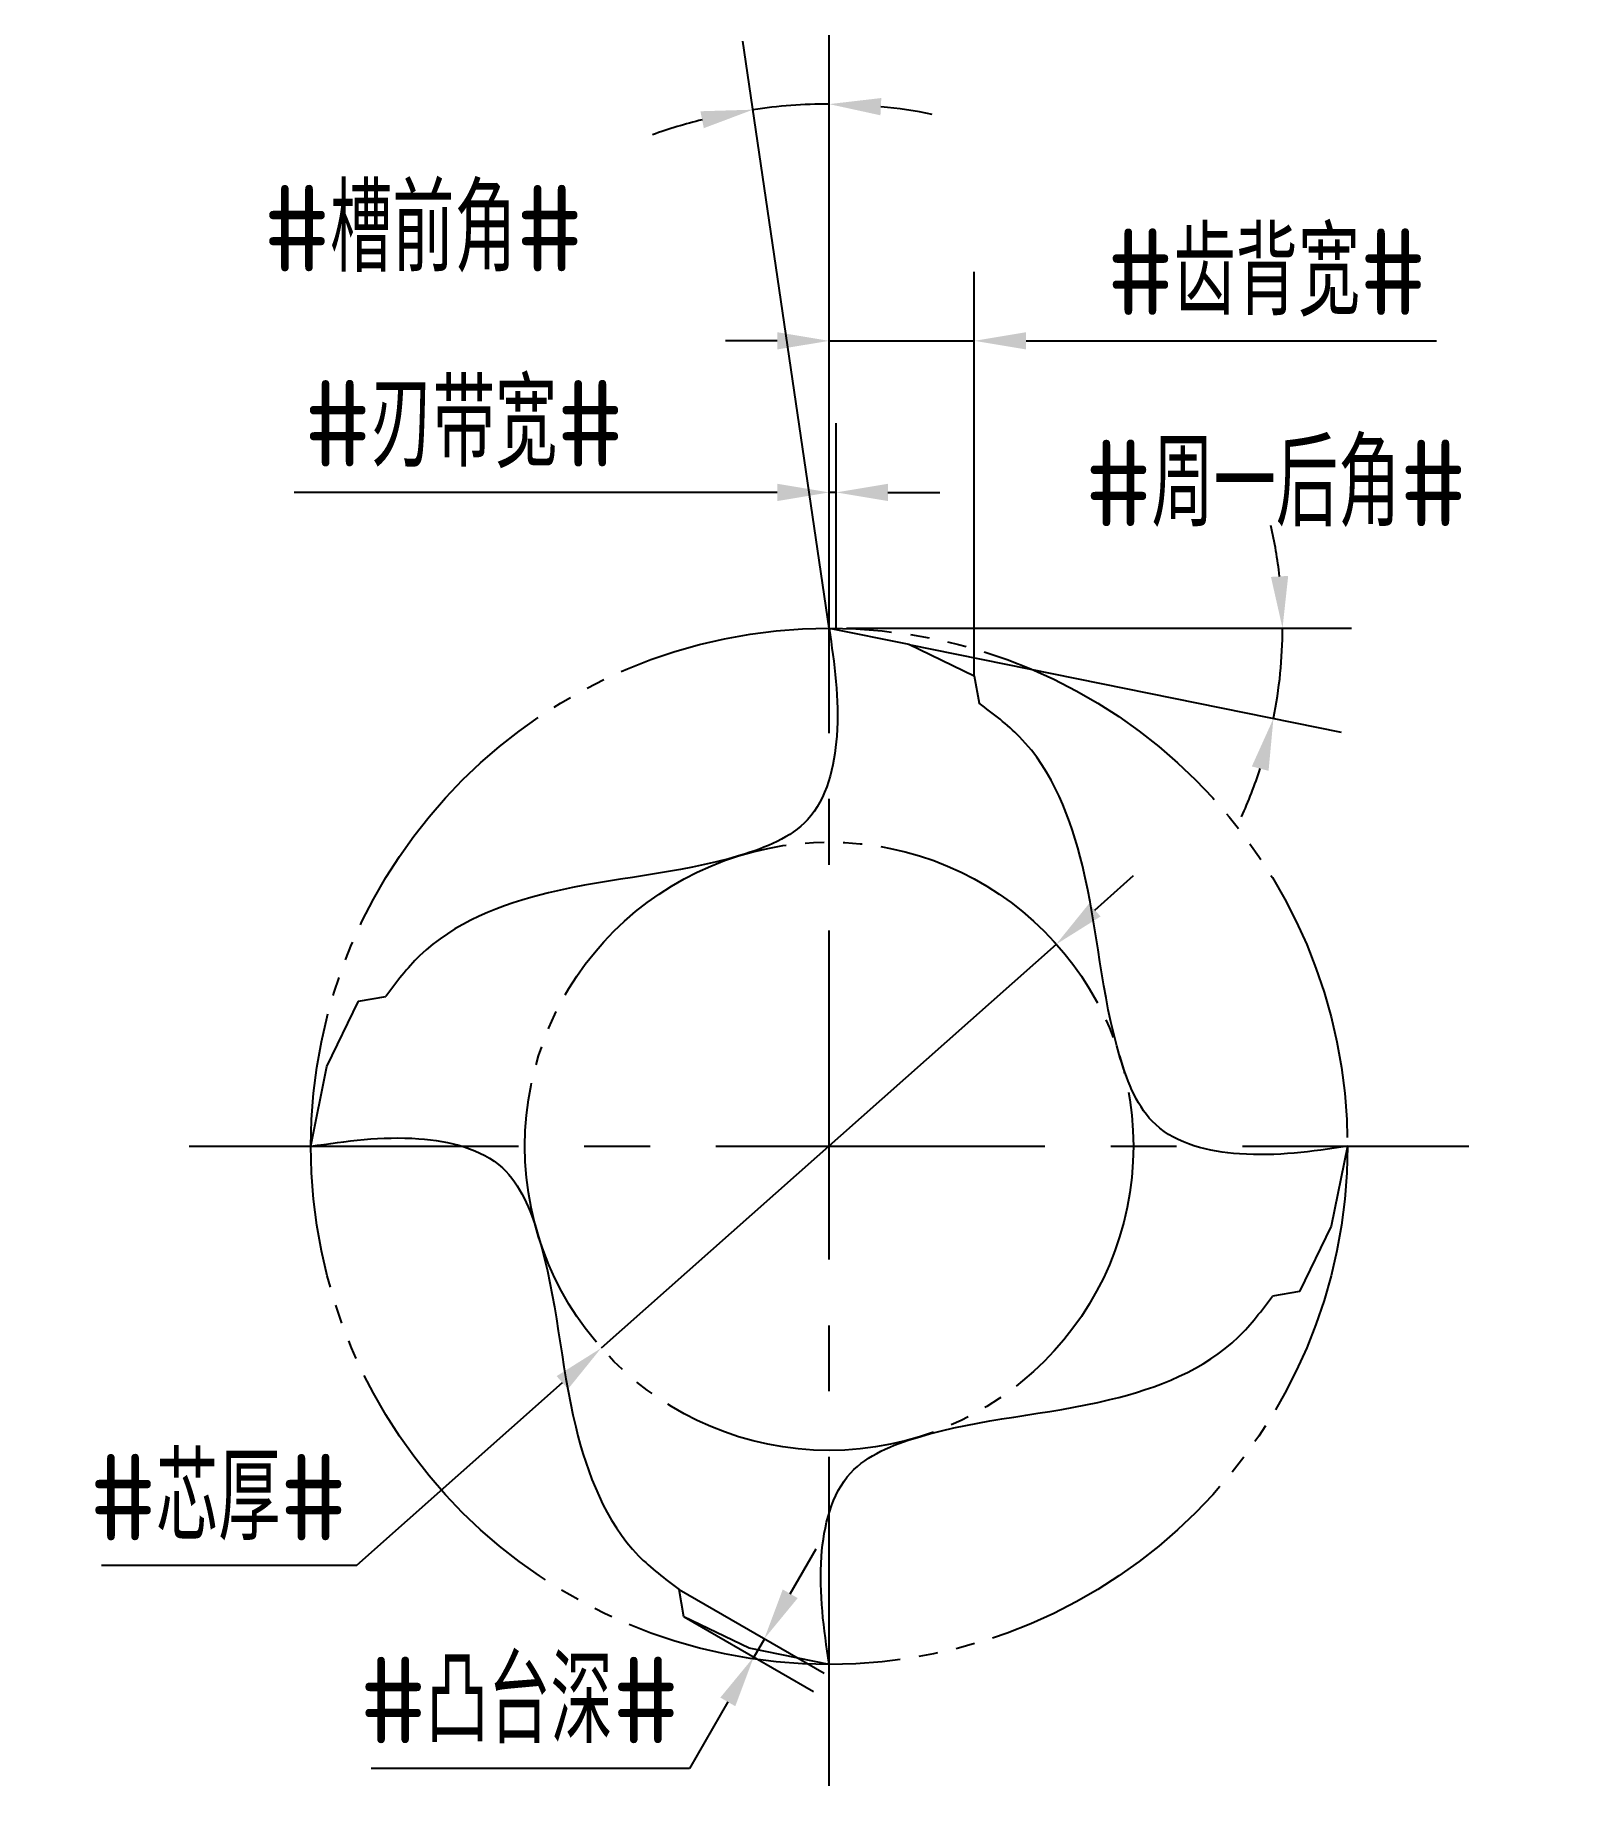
# Model space of a CAD drawing. Header units: millimetres. Extents: x 867.7 to 912.3, y 81.4 to 132.1.
import ezdxf

# ---------------------------------------------------------------- set-up
doc = ezdxf.new("R2010")
doc.units = ezdxf.units.MM
for name, pattern in [('ACAD_ISO04W100', [30, 24, -3, 0, -3]), ('CENTER', [50.8, 31.75, -6.35, 6.35, -6.35]), ('JIS_09_08', [10.75, 8, -0.55, 0.55, -0.55, 0.55, -0.55])]:
    doc.linetypes.add(name, pattern=pattern)
for name, color, linetype in [('中心线', 2, 'ACAD_ISO04W100'), ('标注', 7, 'Continuous'), ('虚线轮廓', 1, 'Continuous'), ('轮廓', 4, 'Continuous')]:
    doc.layers.add(name, color=color, linetype=linetype)
doc.styles.add('CFST0', font='gbenor.shx', dxfattribs={"bigfont": 'gbcbig.shx'})
doc.dimstyles.new('TYToolDesignC1-1', dxfattribs={"dimtxt": 2.5, "dimasz": 1.5, "dimexe": 2, "dimexo": 0, "dimtad": 1, "dimtoh": 1, "dimdec": 3, "dimdsep": 46, "dimtxsty": 'CFST0', "dimcen": 2.502, "dimclrd": 3, "dimclre": 3, "dimclrt": 3, "dimazin": 2, "dimtfac": 1, "dimtdec": 3, "dimtmove": 0, "dimatfit": 3, "dimfxl": 1, "dimarcsym": 0})

# ---------------------------------------------------------------- blocks, each defined once
blk = doc.blocks.new('*D3')
at = {"layer": 'Defpoints', "color": 0, "transparency": 16777216}
for p in [(897.203, 105.757), (884.036, 94.069)]:
    blk.add_point(p, dxfattribs=at)
at = {"layer": '标注', "color": 3, "lineweight": -2, "transparency": 16777216}
for p, q in [((898.325, 106.753), (899.447, 107.748)), ((897.203, 105.757), (884.036, 94.069)), ((876.963, 87.791), (882.914, 93.073)), ((869.574, 87.791), (876.963, 87.791))]:
    blk.add_line(p, q, dxfattribs=at)
at = {"layer": '标注', "color": 3, "transparency": 16777216}
for points in [[(898.159, 106.94), (898.491, 106.566), (897.203, 105.757)], [(882.748, 93.26), (883.08, 92.886), (884.036, 94.069)]]:
    blk.add_solid(points, dxfattribs=at)
at = {"layer": '标注', "color": 3, "transparency": 16777216, "insert": (872.956, 89.748), "char_height": 2.5, "attachment_point": 5, "style": 'CFST0'}
blk.add_mtext('#芯厚#', dxfattribs=at)
blk = doc.blocks.new('*D6')
at = {"layer": 'Defpoints', "color": 0, "transparency": 16777216}
for p in [(889.897, 130.065), (890.635, 114.913), (890.635, 114.913), (890.635, 113.973), (890.895, 113.143)]:
    blk.add_point(p, dxfattribs=at)
at = {"layer": '标注', "color": 3, "lineweight": -2, "transparency": 16777216}
for q in [(888.139, 131.901), (890.635, 132.083)]:
    blk.add_line((890.635, 114.913), q, dxfattribs=at)
for start, end in [(90, 98.3566), (78.665, 84.3325), (104.0241, 109.6916)]:
    blk.add_arc((890.635, 114.913), 15.17, start, end, dxfattribs=at)
at = {"layer": '标注', "color": 3, "transparency": 16777216}
for points in [[(886.91, 129.876), (887.007, 129.386), (888.43, 129.922)], [(892.12, 129.759), (892.145, 130.259), (890.635, 130.083)]]:
    blk.add_solid(points, dxfattribs=at)
at = {"layer": '标注', "color": 3, "transparency": 16777216, "insert": (878.89, 126.472), "char_height": 2.5, "attachment_point": 5, "style": 'CFST0'}
blk.add_mtext('#槽前角#', dxfattribs=at)
blk = doc.blocks.new('*D8')
at = {"layer": 'Defpoints', "color": 0, "transparency": 16777216}
for p in [(890.635, 114.913), (890.635, 114.913), (891.135, 114.913), (892.945, 114.443), (903.64, 113.162)]:
    blk.add_point(p, dxfattribs=at)
at = {"layer": '标注', "color": 3, "lineweight": -2, "transparency": 16777216}
for p, q in [((891.135, 114.913), (905.757, 114.913)), ((892.945, 114.443), (905.454, 111.898))]:
    blk.add_line(p, q, dxfattribs=at)
for start, end in [(6.5529, 13.1057), (348.4994, 0), (335.3937, 341.9465)]:
    blk.add_arc((890.635, 114.913), 13.123, start, end, dxfattribs=at)
at = {"layer": '标注', "color": 3, "transparency": 16777216}
for points in [[(903.921, 116.425), (903.422, 116.396), (903.757, 114.913)], [(902.869, 110.91), (903.353, 110.782), (903.494, 112.296)]]:
    blk.add_solid(points, dxfattribs=at)
at = {"layer": '标注', "color": 3, "transparency": 16777216, "insert": (903.565, 119.097), "char_height": 2.5, "attachment_point": 5, "style": 'CFST0'}
blk.add_mtext('#周一后角#', dxfattribs=at)
blk = doc.blocks.new('*D7')
at = {"layer": 'Defpoints', "color": 0, "transparency": 16777216}
for p in [(894.835, 123.23), (890.635, 114.913), (894.835, 113.533)]:
    blk.add_point(p, dxfattribs=at)
at = {"layer": '标注', "color": 3, "lineweight": -2, "transparency": 16777216}
for p, q in [((890.635, 114.913), (890.635, 125.23)), ((894.835, 113.533), (894.835, 125.23)), ((889.135, 123.23), (887.635, 123.23)), ((890.635, 123.23), (894.835, 123.23)), ((896.335, 123.23), (908.218, 123.23))]:
    blk.add_line(p, q, dxfattribs=at)
at = {"layer": '标注', "color": 3, "transparency": 16777216}
for points in [[(889.135, 123.48), (889.135, 122.98), (890.635, 123.23)], [(896.335, 123.48), (896.335, 122.98), (894.835, 123.23)]]:
    blk.add_solid(points, dxfattribs=at)
at = {"layer": '标注', "color": 3, "transparency": 16777216, "insert": (903.301, 125.202), "char_height": 2.5, "attachment_point": 5, "style": 'CFST0'}
blk.add_mtext('#齿背宽#', dxfattribs=at)
blk = doc.blocks.new('*D5')
at = {"layer": 'Defpoints', "color": 0, "transparency": 16777216}
for p in [(890.835, 118.842), (890.635, 114.913), (890.835, 114.913)]:
    blk.add_point(p, dxfattribs=at)
at = {"layer": '标注', "color": 3, "lineweight": -2, "transparency": 16777216}
for p, q in [((890.635, 114.913), (890.635, 120.842)), ((890.835, 114.913), (890.835, 120.842)), ((889.135, 118.842), (875.15, 118.842)), ((890.835, 118.842), (890.635, 118.842)), ((892.335, 118.842), (893.835, 118.842))]:
    blk.add_line(p, q, dxfattribs=at)
at = {"layer": '标注', "color": 3, "transparency": 16777216}
for points in [[(889.135, 119.092), (889.135, 118.592), (890.635, 118.842)], [(892.335, 119.092), (892.335, 118.592), (890.835, 118.842)]]:
    blk.add_solid(points, dxfattribs=at)
at = {"layer": '标注', "color": 3, "transparency": 16777216, "insert": (880.067, 120.814), "char_height": 2.5, "attachment_point": 5, "style": 'CFST0'}
blk.add_mtext('#刃带宽#', dxfattribs=at)
blk = doc.blocks.new('*D4')
at = {"layer": 'Defpoints', "color": 0, "transparency": 16777216}
for p in [(886.295, 87.083), (886.435, 86.293), (888.453, 85.128)]:
    blk.add_point(p, dxfattribs=at)
at = {"layer": '标注', "color": 3, "lineweight": -2, "transparency": 16777216}
for p, q in [((889.51, 86.959), (890.26, 88.258)), ((886.295, 87.083), (890.492, 84.659)), ((886.435, 86.293), (890.185, 84.128)), ((888.76, 85.659), (888.453, 85.128)), ((887.703, 83.829), (886.592, 81.904)), ((886.592, 81.904), (877.382, 81.904))]:
    blk.add_line(p, q, dxfattribs=at)
at = {"layer": '标注', "color": 3, "transparency": 16777216}
for points in [[(889.293, 87.084), (889.726, 86.834), (888.76, 85.659)], [(887.486, 83.954), (887.919, 83.704), (888.453, 85.128)]]:
    blk.add_solid(points, dxfattribs=at)
at = {"layer": '标注', "color": 3, "transparency": 16777216, "insert": (881.674, 83.876), "char_height": 2.5, "attachment_point": 5, "style": 'CFST0'}
blk.add_mtext('#凸台深#', dxfattribs=at)

msp = doc.modelspace()

# ---------------------------------------------------------------- linework, layer by layer
at = {"layer": '中心线', "linetype": 'CENTER', "ltscale": 0.3}
for p, q in [((890.6346, 81.3947), (890.6346, 118.4308)), ((872.1166, 99.9128), (909.1527, 99.9128))]:
    msp.add_line(p, q, dxfattribs=at)
at = {"layer": '虚线轮廓', "color": 7, "linetype": 'JIS_09_08'}
for radius in [15, 8.8047]:
    msp.add_circle((890.6346, 99.9128), radius, dxfattribs=at)
at = {"layer": '轮廓', "linetype": 'Continuous'}
for p, q in [((890.6346, 114.9128), (892.9456, 114.4449)), ((892.9456, 114.4449), (894.8346, 113.5302)), ((876.1025, 102.2237), (877.0172, 104.1128)), ((875.6346, 99.9128), (876.1025, 102.2237)), ((905.6346, 99.9128), (905.1667, 97.6018)), ((905.1667, 97.6018), (904.2521, 95.7128)), ((888.3237, 85.3807), (886.4346, 86.2953)), ((888.3237, 85.3807), (886.4346, 86.2953)), ((890.6346, 84.9128), (888.3237, 85.3807)), ((890.6346, 84.9128), (888.3237, 85.3807))]:
    msp.add_line(p, q, dxfattribs=at)
at = {"layer": '轮廓'}
for p, q in [((894.8346, 113.5302), (894.9735, 112.7424)), ((877.0172, 104.1128), (877.805, 104.2517)), ((904.2521, 95.7128), (903.4642, 95.5738)), ((886.4346, 86.2953), (886.2957, 87.0832))]:
    msp.add_line(p, q, dxfattribs=at)
for points in [[(890.6346, 114.9128), (890.8547, 111.7878), (890.007, 109.3638), (888.0798, 108.3386), (882.5089, 107.2472), (878.7819, 105.4255), (877.805, 104.2517)], [(905.6346, 99.9128), (902.5096, 99.6927), (900.0857, 100.5404), (899.0605, 102.4676), (897.9691, 108.0385), (896.1474, 111.7655), (894.9735, 112.7424)], [(875.6346, 99.9128), (878.7596, 100.1328), (881.1836, 99.2852), (882.2088, 97.3579), (883.3002, 91.787), (885.1219, 88.06), (886.2957, 87.0832)], [(890.6346, 84.9128), (890.4146, 88.0377), (891.2622, 90.4617), (893.1895, 91.4869), (898.7604, 92.5783), (902.4874, 94.4), (903.4642, 95.5738)]]:
    msp.add_spline(points, degree=3, dxfattribs=at)

# ---------------------------------------------------------------- dimensions: what is measured, and where the dimension line sits
at = {"layer": '标注'}
for base, line1, line2, text, picture, middle in [((889.8974, 130.0653), ((890.6346, 114.9128), (890.6346, 113.9728)), ((890.6346, 114.9128), (890.8946, 113.1428)), '#槽前角#', '*D6', (878.8895, 124.5146)), ((903.6399, 113.162), ((890.6346, 114.9128), (892.9446, 114.4428)), ((890.6346, 114.9128), (891.1346, 114.9128)), '#周一后角#', '*D8', (903.5646, 117.1528))]:
    dim = msp.add_angular_dim_2l(base=base, line1=line1, line2=line2, text=text, dimstyle='TYToolDesignC1-1', dxfattribs=at)
    dim.commit()
    dim.dimension.update_dxf_attribs({"geometry": picture, "text_midpoint": middle, "dimtype": 162})
for base, p2, text, picture, middle in [((894.8346, 123.2303), (894.8346, 113.5328), '#齿背宽#', '*D7', (903.3011, 123.2303)), ((890.8346, 118.8421), (890.8346, 114.9128), '#刃带宽#', '*D5', (880.0673, 118.8421))]:
    dim = msp.add_linear_dim(base=base, p1=(890.6346, 114.9128), p2=p2, text=text, dimstyle='TYToolDesignC1-1', dxfattribs=at)
    dim.commit()
    dim.dimension.update_dxf_attribs({"geometry": picture, "text_midpoint": middle, "dimtype": 160})
dim = msp.add_diameter_dim_2p(p1=(897.2034, 105.7569), p2=(884.0358, 94.0686), text='#芯厚#', dimstyle='TYToolDesignC1-1', dxfattribs=at)
dim.commit()
dim.dimension.update_dxf_attribs({"geometry": '*D3', "text_midpoint": (872.956, 87.7906), "dimtype": 163})
dim = msp.add_linear_dim(base=(888.4528, 85.1276), p1=(886.2946, 87.0828), p2=(886.4346, 86.2928), angle=240, text='#凸台深#', dimstyle='TYToolDesignC1-1', dxfattribs=at)
dim.commit()
dim.dimension.update_dxf_attribs({"geometry": '*D4', "text_midpoint": (881.6744, 81.9041), "dimtype": 160})

doc.saveas('drawing.dxf')
